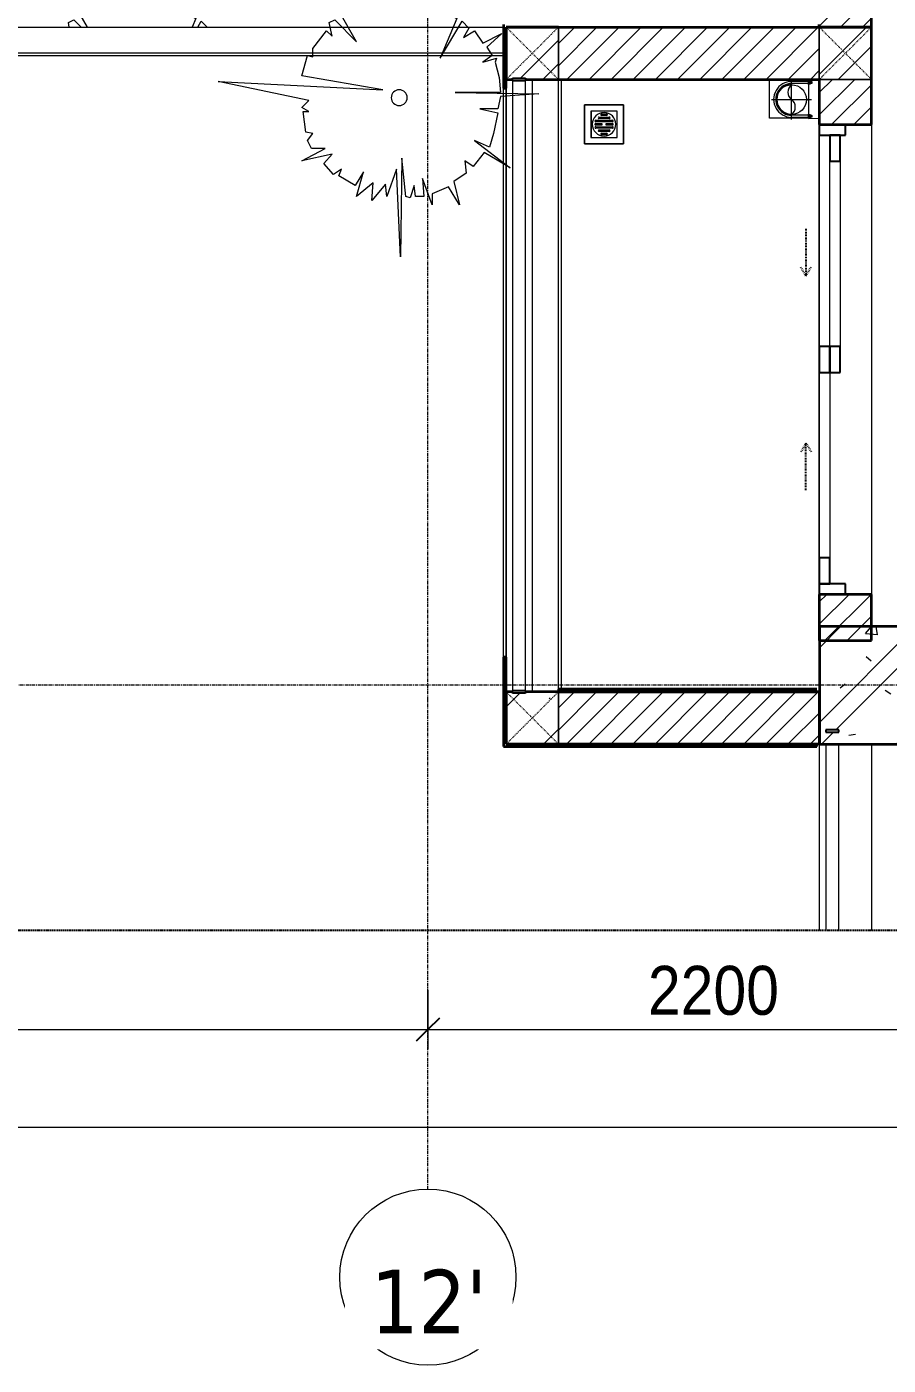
# Model space of a CAD drawing. Header units: millimetres. Extents: x 94264 to 187823, y -5375 to 75426.
# Drawn here: x 133237 to 136538, y 59132 to 64260 of the extents above; entities that cross this region are included whole.
import ezdxf

# ---------------------------------------------------------------- set-up
doc = ezdxf.new("R2010")
doc.units = ezdxf.units.MM
for name, pattern in [('Dash', [6, 3, -3]), ('Dash - Tight', [4.5, 3, -1.5]), ('Grid Line', [22.225, 12.7, -3.175, 3.175, -3.175]), ('Hidden', [7.14375, 4.7625, -2.38125]), ('IMPORT-CENTER _3_', [10.16, 6.35, -1.27, 1.27, -1.27])]:
    doc.linetypes.add(name, pattern=pattern)
for name, color, linetype, lineweight in [('0-2', 10, 'Continuous', 5), ('A-ANNO-DIMS', 211, 'Continuous', 9), ('A-ANNO-DIMS-75', 211, 'Continuous', 9), ('A-DETL-GENF-2', 92, 'Dash - Tight', 18), ('A-DETL-GENF-3', 92, 'Hidden', 25), ('A-DOOR', 31, 'Continuous', 18), ('A-DOOR-3', 31, 'Continuous', 25), ('A-DOOR-FRAM', 31, 'Continuous', 25), ('A-DOOR-HDLN', 31, 'Dash', 25), ('A-FLOR-3', 10, 'Continuous', 18), ('A-FLOR-HRAL', 11, 'Continuous', 18), ('A-FLOR-HRAL-1', 10, 'Continuous', 18), ('A-FLOR-HRAL-2', 90, 'Continuous', 25), ('A-FLOR-HRAL-3', 11, 'Continuous', 25), ('A-WALL', 113, 'Continuous', 18), ('A-WALL-1', 113, 'Continuous', 35), ('A-WALL-3', 10, 'Continuous', 18), ('A-WALL-PATT-1', 111, 'Continuous', 18), ('A-WALL-PATT-3', 10, 'Continuous', 18), ('G-IMPT', 8, 'Continuous', 18), ('G-IMPT-3', 8, 'IMPORT-CENTER _3_', 18), ('I-WALL-1', 250, 'Continuous', 35), ('I-WALL-2', 10, 'Continuous', 18), ('L-PLNT-1', 253, 'Continuous', 18), ('M-EQPM', 50, 'Continuous', 18), ('M-EQPM-1', 10, 'Continuous', 18), ('S-COLS', 52, 'Continuous', 18), ('S-COLS-1', 9, 'Continuous', 18), ('S-COLS-2', 250, 'Continuous', 35), ('S-COLS-4', 52, 'Dash', 18), ('S-COLS-5', 52, 'Continuous', 35), ('S-COLS-HDLN', 52, 'Dash', 18), ('S-GRID-1', 1, 'Grid Line', 9), ('S-GRID-IDEN', 1, 'Continuous', 9)]:
    doc.layers.add(name, color=color, linetype=linetype, lineweight=lineweight)
doc.styles.add('Tahoma_B', font='tahomabd.ttf', dxfattribs={"height": 243.75})
doc.styles.add('UTM Avo', font='', dxfattribs={"width": 0.9, "height": 187.5})
doc.styles.get('UTM Avo').set_extended_font_data('UTM Avo')
doc.dimstyles.new('1_Dim_chi_tiet_2_5', dxfattribs={"dimscale": 304.8, "dimtxt": 187.368928, "dimasz": 0.295276, "dimexe": 0.246063, "dimexo": 0.0625, "dimgap": 0.024606, "dimtad": 1, "dimdec": 0, "dimrnd": 5, "dimzin": 0, "dimdsep": 46, "dimtxsty": 'UTM Avo', "dimblk1": 'OBLIQUE', "dimblk2": 'OBLIQUE', "dimsah": 1, "dimcen": 0.09, "dimdle": 0.246063, "dimazin": 0, "dimtfac": 1, "dimtdec": 4, "dimtix": 1, "dimtmove": 0, "dimatfit": 3, "dimfxl": 0.492126, "dimfxlon": 1, "dimtvp": 1, "dimtolj": 1, "dimtzin": 0, "dimarcsym": 2})
pattern_1 = [(45, (28821.75, 0), (-42.426407, 42.426407), [])]
pattern_2 = [(50, (28821.75, 0), (546.5526, -47.8174), [57.15, -628.65]), (355, (28821.75, 0), (-105.7283, 573.17), [45.72, -502.92]), (100.451, (28867.3, -4), (440.8275, 525.35), [48.57, -534.27]), (46.184, (28821.75, 152.4), (813.2367, -126.1284), [85.725, -942.975]), (96.636, (28889.5, 141.9), (712.2074, 742.2826), [72.855, -801.405]), (351.184, (28821.75, 152.4), (712.215, 742.276), [68.58, -754.38]), (21, (28897.95, 114.3), (454.8433, -306.796), [57.15, -628.65]), (326, (28897.95, 114.3), (185.4063, 552.5638), [45.72, -502.92]), (71.451, (28935.85, 88.73), (640.2512, 245.764), [48.57, -534.27]), (37.5, (28821.75, 0), (9.26637, 253.66504), [5.029, -491.795, 5.029, -505.511, -504.825]), (37.5, (28821.75, 0), (9.26637, 253.66504), [-1007.364, 5.029, -499.796]), (7.5, (28821.75, 0), (200.45944, 300.5414), [5.029, -286.055, 5.029, -480.365, -192.405]), (7.5, (28821.75, 0), (200.45944, 300.5414), [-776.478, 5.029, -187.376]), (327.5, (28651.82, 0), (406.77284, -17.18643), [5.029, -185.471, 5.029, -589.331, -788.67]), (327.5, (28651.82, 0), (406.77284, -17.18643), [-784.86, 5.029, -783.641]), (317.5, (28575.62, 0), (444.3881, 76.2803), [5.029, -242.621, 5.029, -389.687, -560.07]), (317.5, (28575.62, 0), (444.3881, 76.2803), [-642.366, 5.029, -555.041]), (45, (28821.75, 0), (-188.5854, 188.5854), []), (45, (28821.75, 285.75), (-188.5854, 188.5854), [])]

# ---------------------------------------------------------------- blocks, each defined once
blk = doc.blocks.new('NCV_TKTC_KET CAU_rvt-2-TKCS_RAMP DỐC 2 - MẶT BẰNG TẦNG 1')
at = {"layer": 'S-COLS-1'}
h = blk.add_hatch(dxfattribs=at)
h.set_pattern_fill('FP_5', color=256, style=0, pattern_type=2)
h.set_pattern_definition([(45, (0, 0), (-188.5854, 188.5854), []), (45, (0, 285.75), (-188.5854, 188.5854), [])])
h.paths.add_polyline_path([(108302.6, 61511.9), (108302.6, 61961.9), (107452.6, 61961.9), (107452.6, 61511.9), (108025.3, 61511.9)])
h.paths.add_polyline_path([(107477.5, 61556.9), (107477.5, 61566.9), (107527.5, 61566.9), (107527.5, 61556.9)])
h = blk.add_hatch(dxfattribs=at)
h.set_pattern_fill('FP_6', color=256, style=0, pattern_type=2)
h.set_pattern_definition([(50, (0, 0), (546.5526, -47.8174), [57.15, -628.65]), (355, (0, 0), (-105.7283, 573.17), [45.72, -502.92]), (100.451, (45.55, -4), (440.8275, 525.35), [48.57, -534.27]), (46.184, (0, 152.4), (813.2367, -126.1284), [85.725, -942.975]), (96.636, (67.8, 141.9), (712.2074, 742.2826), [72.855, -801.405]), (351.184, (0, 152.4), (712.215, 742.276), [68.58, -754.38]), (21, (76.2, 114.3), (454.8433, -306.796), [57.15, -628.65]), (326, (76.2, 114.3), (185.4063, 552.5638), [45.72, -502.92]), (71.451, (114.1, 88.73), (640.2512, 245.764), [48.57, -534.27]), (37.5, (0, 0), (9.26637, 253.66504), [25.146, -471.678, 25.146, -485.394, -504.825]), (37.5, (0, 0), (9.26637, 253.66504), [-1007.364, 25.146, -479.679]), (7.5, (0, 0), (200.45944, 300.5414), [25.146, -265.938, 25.146, -460.248, -192.405]), (7.5, (0, 0), (200.45944, 300.5414), [-776.478, 25.146, -167.259]), (327.5, (-169.93, 0), (406.77284, -17.18643), [25.146, -165.354, 25.146, -569.214, -788.67]), (327.5, (-169.93, 0), (406.77284, -17.18643), [-784.86, 25.146, -763.524]), (317.5, (-246.13, 0), (444.3881, 76.2803), [25.146, -222.504, 25.146, -369.57, -560.07]), (317.5, (-246.13, 0), (444.3881, 76.2803), [-642.366, 25.146, -534.924])])
h.paths.add_polyline_path([(108302.6, 61511.9), (108302.6, 61961.9), (107452.6, 61961.9), (107452.6, 61511.9), (108025.3, 61511.9)])
h.paths.add_polyline_path([(107477.5, 61556.9), (107477.5, 61566.9), (107527.5, 61566.9), (107527.5, 61556.9)])
at = {"layer": 'A-FLOR-3'}
for p, q in [((106252.6, 64058.6), (106252.6, 61711.9)), ((107452.5, 64058.6), (107452.5, 61711.9))]:
    blk.add_line(p, q, dxfattribs=at)
at = {"layer": 'S-COLS-2'}
for p, q in [((108302.6, 61961.9), (107452.6, 61961.9)), ((107452.6, 61961.9), (107452.6, 61511.9)), ((107452.6, 61511.9), (108302.6, 61511.9))]:
    blk.add_line(p, q, dxfattribs=at)
blk = doc.blocks.new('Railing - 50 x 10mm-457210-TKCS_RAMP DỐC 2 - MẶT BẰNG TẦNG 1')
at = {"layer": 'A-FLOR-HRAL-2'}
for p, q in [((25, 5), (-25, 5)), ((-25, 5), (-25, -5)), ((25, -5), (25, 5)), ((-25, -5), (25, -5))]:
    blk.add_line(p, q, dxfattribs=at)
blk = doc.blocks.new('Railing - Railing-641362-TKCS_RAMP DỐC 2 - MẶT BẰNG TẦNG 1')
at = {"layer": 'A-FLOR-HRAL-1'}
for p, q in [((84569, 52251.2), (84569, 51536.2)), ((84619, 51536.2), (84619, 52251.2))]:
    blk.add_line(p, q, dxfattribs=at)
blk.add_blockref('Railing - 50 x 10mm-457210-TKCS_RAMP DỐC 2 - MẶT BẰNG TẦNG 1', (84594, 52301.2))
blk = doc.blocks.new('THU NUOC - THU NUOC-455054-TKCS_RAMP DỐC 2 - MẶT BẰNG TẦNG 1')
at = {"layer": 'M-EQPM-1'}
for p, q in [((-66.3, -70.6), (-66.3, 79.4)), ((-66.3, 79.4), (83.7, 79.4)), ((58.7, 54.4), (-41.3, 54.4)), ((-41.3, 54.4), (-41.3, -45.6)), ((58.7, -45.6), (58.7, 54.4)), ((83.7, 79.4), (83.7, -70.6)), ((-23.3, 19.6), (40.9, 19.6)), ((40.9, 13.6), (-23.3, 13.6)), ((-23.3, 7.2), (0.7, 7.2)), ((0.7, 1.2), (-23.3, 1.2)), ((-11, 32.1), (28.5, 32.1)), ((28.5, 26.1), (-11, 26.1)), ((-1.1, 44.5), (18.5, 44.5)), ((18.5, 38.5), (-1.1, 38.5)), ((0.7, 7.2), (0.7, 1.2)), ((16.7, 1.2), (16.7, 7.2)), ((16.7, 7.2), (40.9, 7.2)), ((40.9, 1.2), (16.7, 1.2)), ((-41.3, -45.6), (58.7, -45.6)), ((-23.3, -4.8), (40.9, -4.8)), ((40.9, -10.8), (-23.3, -10.8)), ((-11, -17.3), (28.5, -17.3)), ((28.5, -23.3), (-11, -23.3)), ((-1.1, -29.6), (18.5, -29.6)), ((18.5, -35.6), (-1.1, -35.6)), ((83.7, -70.6), (-66.3, -70.6))]:
    blk.add_line(p, q, dxfattribs=at)
for centre, radius, start, end in [((8.7, 4.4), 45, 0, 180), ((8.7, 4.4), 45, 360, 180), ((8.7, 4.4), 45, 180, 0), ((8.7, 4.4), 45, 180, 360), ((-23.3, 16.6), 3, 90, 270), ((-23.3, 4.2), 3, 90, 270), ((-11, 29.1), 3, 90, 270), ((-1.1, 41.5), 3, 90, 270), ((18.5, 41.5), 3, 270, 90), ((28.5, 29.1), 3, 270, 90), ((40.9, 16.6), 3, 270, 90), ((40.9, 4.2), 3, 270, 90), ((-23.3, -7.8), 3, 90, 270), ((-11, -20.3), 3, 90, 270), ((-1.1, -32.6), 3, 90, 270), ((18.5, -32.6), 3, 270, 90), ((28.5, -20.3), 3, 270, 90), ((40.9, -7.8), 3, 270, 90)]:
    blk.add_arc(centre, radius, start, end, dxfattribs=at)
blk = doc.blocks.new('NCV_TKTC_TANG 1_rvt-2-TKCS_RAMP DỐC 2 - MẶT BẰNG TẦNG 1')
at = {"layer": 'A-WALL-PATT-3'}
h = blk.add_hatch(dxfattribs=at)
h.set_pattern_fill('FP_7', color=256, style=0, pattern_type=2)
h.set_pattern_definition([(45, (0, 0), (-39.774756, 39.774756), [])])
h.paths.add_polyline_path([(107442.6, 61711.9), (107442.6, 61721.9), (106452.6, 61721.9), (106452.6, 61711.9), (106732.1, 61711.9)])
at = {"layer": 'A-FLOR-3'}
for p, q in [((107652.6, 64258.6), (107652.6, 64058.6)), ((107652.6, 63885.3), (107652.6, 62085.3))]:
    blk.add_line(p, q, dxfattribs=at)
at = {"layer": 'A-WALL-3'}
for p, q in [((107452.6, 60796.9), (107452.6, 61511.9)), ((107652.6, 61511.9), (107652.6, 60796.9))]:
    blk.add_line(p, q, dxfattribs=at)
at = {"layer": 'I-WALL-1'}
for p, q in [((107442.6, 61721.9), (106452.6, 61721.9)), ((106452.6, 61721.9), (106452.6, 61711.9)), ((106452.6, 61711.9), (107442.6, 61711.9))]:
    blk.add_line(p, q, dxfattribs=at)
at = {"layer": 'I-WALL-2'}
for p, q in [((106452.6, 61721.9), (106452.6, 64058.6)), ((106462.6, 64058.6), (106462.6, 61721.9))]:
    blk.add_line(p, q, dxfattribs=at)
at = {"layer": 'A-FLOR-HRAL-1'}
blk.add_blockref('Railing - Railing-641362-TKCS_RAMP DỐC 2 - MẶT BẰNG TẦNG 1', (22908.5, 9260.7), dxfattribs=at)
at = {"layer": 'M-EQPM-1'}
blk.add_blockref('THU NUOC - THU NUOC-455054-TKCS_RAMP DỐC 2 - MẶT BẰNG TẦNG 1', (106618.8, 63882.2), dxfattribs=at)
blk = doc.blocks.new('DEG_02-DEG_03 - DEG_02B-1800x2400mm-CỬA ĐI 02 CÁNH TRƯỢT-2213204-TKCS_RAMP DỐC 2 - MẶT BẰNG TẦNG 1')
at = {"layer": 'A-DOOR'}
for p, q in [((-760, 100), (-50, 100)), ((-50, 60), (-760, 60)), ((50, 60), (760, 60)), ((760, 20), (50, 20))]:
    blk.add_line(p, q, dxfattribs=at)
at = {"layer": 'A-DOOR-3'}
for p, q in [((-760, 100), (-860, 100)), ((-860, 100), (-860, 60)), ((-860, 60), (-760, 60)), ((-760, 60), (-760, 100)), ((50, 100), (-50, 100)), ((-50, 100), (-50, 60)), ((50, 60), (-50, 60)), ((-50, 60), (-50, 20)), ((-50, 60), (50, 60)), ((50, 60), (50, 100)), ((50, 20), (50, 60)), ((860, 60), (760, 60)), ((760, 60), (760, 20)), ((860, 20), (860, 60)), ((-50, 20), (50, 20)), ((760, 20), (860, 20))]:
    blk.add_line(p, q, dxfattribs=at)
at = {"layer": 'A-DOOR-FRAM'}
for p, q in [((-860, 100), (-900, 100)), ((-900, 100), (-900, 0)), ((-860, 0), (-860, 100)), ((900, 100), (860, 100)), ((860, 100), (860, 0)), ((900, 0), (900, 100)), ((-900, 0), (-860, 0)), ((860, 0), (900, 0))]:
    blk.add_line(p, q, dxfattribs=at)
at = {"layer": 'A-DOOR-HDLN'}
for p, q in [((-320.4, 151.1), (-355, 171.1)), ((320.4, 151.1), (355, 171.1)), ((-500.4, 151.1), (-320.4, 151.1)), ((-320.4, 151.1), (-355, 131.1)), ((320.4, 151.1), (355, 131.1)), ((500.4, 151.1), (320.4, 151.1))]:
    blk.add_line(p, q, dxfattribs=at)
blk = doc.blocks.new('Railing - 50 x 10mm-1251311-TKCS_RAMP DỐC 2 - MẶT BẰNG TẦNG 1')
at = {"layer": 'A-FLOR-HRAL-3'}
for p, q in [((25, 5), (-25, 5)), ((-25, 5), (-25, -5)), ((25, -5), (25, 5)), ((-25, -5), (25, -5))]:
    blk.add_line(p, q, dxfattribs=at)
blk = doc.blocks.new('Railing - Railing-1600062-TKCS_RAMP DỐC 2 - MẶT BẰNG TẦNG 1')
at = {"layer": 'A-FLOR-HRAL'}
for p, q in [((106276.6, 64053.6), (106276.6, 61716.9)), ((106326.6, 61716.9), (106326.6, 64053.6))]:
    blk.add_line(p, q, dxfattribs=at)
at = {"extrusion": (0, 0, -1), "zscale": -1}
for p in [(-106301.6, 64058.6), (-106301.6, 61711.9)]:
    blk.add_blockref('Railing - 50 x 10mm-1251311-TKCS_RAMP DỐC 2 - MẶT BẰNG TẦNG 1', p, dxfattribs=at)
blk = doc.blocks.new('TKTC_XREF_251221_MB TANG 1 - TKTC_XREF_260130_MB TANG 1_dwg_THU NUOC - THU NUOC-444531-TKCS_MB TẦNG 1-4202120-TKCS_RAMP DỐC 2 - MẶT BẰNG TẦNG 1')
at = {"layer": 'M-EQPM'}
for p, q in [((-23.3, 10.8), (40.9, 10.8)), ((40.9, 4.8), (-23.3, 4.8)), ((-11, 23.3), (28.5, 23.3)), ((28.5, 17.3), (-11, 17.3)), ((-1.1, 35.6), (18.5, 35.6)), ((18.5, 29.6), (-1.1, 29.6)), ((-23.3, -13.6), (40.9, -13.6)), ((40.9, -19.6), (-23.3, -19.6)), ((-11, -26.1), (28.5, -26.1)), ((28.5, -32.1), (-11, -32.1)), ((-1.1, -38.5), (18.5, -38.5)), ((18.5, -44.5), (-1.1, -44.5))]:
    blk.add_line(p, q, dxfattribs=at)
at = {"layer": 'M-EQPM', "flags": 128}
for points in [[(83.7, -79.4), (83.7, 70.6), (-66.3, 70.6), (-66.3, -79.4)], [(58.7, -54.4), (58.7, 45.6), (-41.3, 45.6), (-41.3, -54.4)]]:
    blk.add_lwpolyline(points, close=True, dxfattribs=at)
for points in [[(-23.3, -1.2), (0.7, -1.2), (0.7, -7.2), (-23.3, -7.2)], [(40.9, -7.2), (16.7, -7.2), (16.7, -1.2), (40.9, -1.2)]]:
    blk.add_lwpolyline(points, dxfattribs=at)
at = {"layer": 'M-EQPM'}
for centre, radius, start, end in [((8.7, -4.4), 45, 360, 180), ((8.7, -4.4), 45, 360, 180), ((-23.3, 7.8), 3, 90, 270), ((-11, 20.3), 3, 90, 270), ((-1.1, 32.6), 3, 90, 270), ((18.5, 32.6), 3, 270, 90), ((28.5, 20.3), 3, 270, 90), ((40.9, 7.8), 3, 270, 90), ((8.7, -4.4), 45, 180, 360), ((8.7, -4.4), 45, 180, 360), ((-23.3, -4.2), 3, 90, 270), ((-23.3, -16.6), 3, 90, 270), ((-11, -29.1), 3, 90, 270), ((-1.1, -41.5), 3, 90, 270), ((18.5, -41.5), 3, 270, 90), ((28.5, -29.1), 3, 270, 90), ((40.9, -4.2), 3, 270, 90), ((40.9, -16.6), 3, 270, 90)]:
    blk.add_arc(centre, radius, start, end, dxfattribs=at)
blk = doc.blocks.new('TKTC_XREF_251221_MB TANG 1 - TKTC_XREF_260130_MB TANG 1_dwg_CUM U_DN100-4202112-TKCS_RAMP DỐC 2 - MẶT BẰNG TẦNG 1')
at = {"layer": 'G-IMPT'}
blk.add_hatch(color=256, dxfattribs=at).paths.add_polyline_path([(0, 61), (0, 57), (14.8, 55.1), (28.5, 49.4), (40.3, 40.3), (49.4, 28.5), (55.1, 14.8), (57, 0), (55.1, -14.8), (49.4, -28.5), (40.3, -40.3), (28.5, -49.4), (14.8, -55.1), (0, -57), (0, -61), (15.8, -58.9), (30.5, -52.8), (43.1, -43.1), (52.8, -30.5), (58.9, -15.8), (61, 0), (58.9, 15.8), (52.8, 30.5), (43.1, 43.1), (30.5, 52.8), (15.8, 58.9)])
for p, q in [((-79.1, 66.6), (-79.1, 63.4)), ((-76.6, 66.6), (-76.6, 63.4)), ((-74.6, 66.6), (-74.6, 63.4)), ((-72.7, 69.3), (-72.7, 60.7)), ((-66.9, 67.9), (-71.7, 67.9)), ((-66.9, 62.1), (-71.7, 62.1)), ((-65, 69), (0, 69)), ((-79.1, -63.4), (-79.1, -66.6)), ((-76.6, -63.4), (-76.6, -66.6)), ((-74.6, -63.4), (-74.6, -66.6)), ((-72.7, -60.7), (-72.7, -69.3)), ((-66.9, -62.1), (-71.7, -62.1)), ((-66.9, -67.9), (-71.7, -67.9)), ((-65, -69), (0, -69))]:
    blk.add_line(p, q, dxfattribs=at)
at = {"layer": 'G-IMPT', "flags": 128}
for points in [[(-72.7, 67.6), (-78.1, 67.6), (-78.1, 62.4), (-72.7, 62.4)], [(-71.7, 59.2), (-66.9, 59.2), (-66.9, 70.8), (-71.7, 70.8)], [(-66.9, 70.8), (-66.9, 72.7), (-65, 72.7), (-65, 57.3), (-66.9, 57.3), (-66.9, 59.2)], [(-65, 61), (0, 61), (0, 57)], [(-72.7, -62.4), (-78.1, -62.4), (-78.1, -67.6), (-72.7, -67.6)], [(-71.7, -70.8), (-66.9, -70.8), (-66.9, -59.2), (-71.7, -59.2)], [(-66.9, -59.2), (-66.9, -57.3), (-65, -57.3), (-65, -72.7), (-66.9, -72.7), (-66.9, -70.8)], [(-65, -61), (0, -61), (0, -57)]]:
    blk.add_lwpolyline(points, dxfattribs=at)
at = {"layer": 'G-IMPT'}
for centre, radius, start, end in [((-78.1, 66.6), 0.96, 90, 180), ((-78.1, 63.4), 0.96, 180, 270), ((-71.1, 69.3), 1.56, 112.6199, 247.3801), ((-67.9, 65), 4.8, 143.1301, 216.8699), ((-71.1, 60.7), 1.56, 112.6199, 247.3801), ((0, 0), 69, 270, 90), ((0, 0), 61, 270, 90), ((0, 0), 57, 270, 90), ((-78.1, -63.4), 0.96, 90, 180), ((-78.1, -66.6), 0.96, 180, 270), ((-71.1, -60.7), 1.56, 112.6199, 247.3801), ((-67.9, -65), 4.8, 143.1301, 216.8699), ((-71.1, -69.3), 1.56, 112.6199, 247.3801)]:
    blk.add_arc(centre, radius, start, end, dxfattribs=at)
blk = doc.blocks.new('TKTC_XREF_251221_MB TANG 1 - TKTC_XREF_260130_MB TANG 1_dwg_$cc-4202125-TKCS_RAMP DỐC 2 - MẶT BẰNG TẦNG 1')
at = {"layer": 'G-IMPT'}
blk.add_circle((0, 0), 0.5, dxfattribs=at)
for centre, radius, start, end in [((0, 0), 0.5, 90, 270), ((0.188, 0.25), 0.313, 126.8699, 233.1301), ((-0.188, -0.25), 0.313, 306.8699, 53.1301)]:
    blk.add_arc(centre, radius, start, end, dxfattribs=at)
at = {"layer": 'G-IMPT-3'}
for p, q in [((0, -0.673), (0, 0.673)), ((-0.673, 0), (0.673, 0))]:
    blk.add_line(p, q, dxfattribs=at)
blk = doc.blocks.new('TKTC_XREF_251221_MB TANG 1 - TKTC_XREF_260130_MB TANG 1_dwg-4202109-TKCS_RAMP DỐC 2 - MẶT BẰNG TẦNG 1')
at = {"layer": 'G-IMPT'}
blk.add_line((-95740.4, -337288.1), (-95740.4, -337437), dxfattribs=at)
at = {"layer": 'G-IMPT', "flags": 128}
for points in [[(-95740.4, -337437), (-95890.1, -337437), (-95890.1, -337288.1)], [(-95740.3, -337288.1), (-95740.3, -337437.3), (-95699.1, -337437)]]:
    blk.add_lwpolyline(points, dxfattribs=at)
for name, p, xscale, yscale, zscale, rotation in [('TKTC_XREF_251221_MB TANG 1 - TKTC_XREF_260130_MB TANG 1_dwg_$cc-4202125-TKCS_RAMP DỐC 2 - MẶT BẰNG TẦNG 1', (-95805.3, -337365.5), 113.7150000000073, 113.7150000000073, 113.7150000000073, 359.9990086636432), ('TKTC_XREF_251221_MB TANG 1 - TKTC_XREF_260130_MB TANG 1_dwg_CUM U_DN100-4202112-TKCS_RAMP DỐC 2 - MẶT BẰNG TẦNG 1', (-95805.3, -337364.6), 0.9975000000000008, 0.9975000000000008, 0.9975000000000008, 180.000991338195)]:
    blk.add_blockref(name, p, dxfattribs=dict(xscale=xscale, yscale=yscale, zscale=zscale, rotation=rotation))
blk.add_blockref('TKTC_XREF_251221_MB TANG 1 - TKTC_XREF_260130_MB TANG 1_dwg_THU NUOC - THU NUOC-444531-TKCS_MB TẦNG 1-4202120-TKCS_RAMP DỐC 2 - MẶT BẰNG TẦNG 1', (-96532.9, -337455.6))
blk = doc.blocks.new('TKTC_XREF_251221_MB TANG 1 - TKTC_XREF_251221_MB TANG 1-2038492-TKCS_RAMP DỐC 2 - MẶT BẰNG TẦNG 1')
blk.add_blockref('TKTC_XREF_251221_MB TANG 1 - TKTC_XREF_260130_MB TANG 1_dwg-4202109-TKCS_RAMP DỐC 2 - MẶT BẰNG TẦNG 1', (169499.1, 384109.7))
blk = doc.blocks.new('CAY MAI VAN PHUC - CAY DUC SOC_dwg-V47-TKCS_RAMP DỐC 2 - MẶT BẰNG TẦNG 1')
at = {"layer": 'G-IMPT', "flags": 128}
for points in [[(-247, -342), (-366.2, -550.4), (-259.8, -417.5), (-213.3, -444.1), (-166.7, -417.5), (-166.7, -457.4), (-100.2, -470.7), (-19.9, -481.4), (-0.5, -390.9), (-0.5, -590.3), (26.2, -484), (86, -477.3), (86, -444.1), (112.6, -464), (212.4, -444.1), (192.4, -404.2), (225.7, -417.5), (278.9, -384.3), (261.4, -342)], [(-335.2, -342), (-339.6, -364.4), (-313, -377.6), (-277.4, -342)], [(288.3, -342), (305.5, -371), (334.5, -342)]]:
    blk.add_lwpolyline(points, dxfattribs=at)
blk = doc.blocks.new('CAY MAI VAN PHUC - CAY BONG TRANG-V48-TKCS_RAMP DỐC 2 - MẶT BẰNG TẦNG 1')
at = {"extrusion": (0, 0, -1), "xscale": 0.7894736842105263, "yscale": 0.7894736842105263, "zscale": -0.7894736842105263, "rotation": 180}
blk.add_blockref('CAY MAI VAN PHUC - CAY DUC SOC_dwg-V47-TKCS_RAMP DỐC 2 - MẶT BẰNG TẦNG 1', (0, 0), dxfattribs=at)
blk = doc.blocks.new('CAY MAI VAN PHUC - CAY DUC SOC_dwg-V43-TKCS_RAMP DỐC 2 - MẶT BẰNG TẦNG 1')
at = {"layer": 'G-IMPT', "flags": 128}
blk.add_lwpolyline([(32.8, 479.5), (12.9, 293.4), (6.2, 771.8), (-13.8, 346.6), (-60.3, 479.5), (-67, 419.7), (-133.5, 499.4), (-126.8, 413), (-206.6, 479.5), (-173.4, 359.9), (-213.3, 426.3), (-293.1, 379.8), (-279.8, 346.6), (-319.7, 373.2), (-366.2, 320), (-326.3, 273.5), (-472.6, 306.7), (-359.6, 246.9), (-426.1, 246.9), (-446, 207.1), (-419.4, 173.8), (-452.7, 167.2), (-466, 67.5), (-439.4, 67.5), (-472.6, 47.6), (-439.4, 14.4), (-878.3, -78.6), (-80.3, -38.8), (-472.6, -105.2), (-446, -204.9), (-419.4, -198.2), (-419.4, -238.1), (-352.9, -324.5), (-326.3, -297.9), (-339.6, -364.4), (-313, -377.6), (-206.6, -271.3), (-366.2, -550.4), (-259.8, -417.5), (-213.3, -444.1), (-166.7, -417.5), (-166.7, -457.4), (-100.2, -470.7), (-19.9, -481.4), (-0.5, -390.9), (-0.5, -590.3), (26.2, -484), (86, -477.3), (86, -444.1), (112.6, -464), (212.4, -444.1), (192.4, -404.2), (225.7, -417.5), (278.9, -384.3), (199.1, -191.6), (305.5, -371), (338.7, -337.8), (312.1, -291.3), (365.3, -324.5), (405.2, -264.7), (498.3, -311.2), (425.2, -244.8), (451.8, -204.9), (405.2, -171.7), (471.7, -191.6), (465.1, -171.7), (485, -98.6), (491.7, -25.5), (272.2, -25.5), (677.9, -18.8), (491.7, -5.6), (478.4, 54.2), (391.9, 54.2), (478.4, 74.2), (458.4, 173.8), (438.5, 240.3), (365.3, 207.1), (538.2, 340), (411.9, 266.9), (358.7, 333.3), (318.8, 306.7), (325.4, 366.5), (265.6, 406.4), (292.2, 519.4), (239, 433), (159.2, 466.2), (159.2, 519.4), (112.6, 393.1), (119.3, 479.5), (79.4, 479.5), (72.7, 426.3), (52.8, 486.1)], close=True, dxfattribs=at)
at = {"layer": 'G-IMPT'}
blk.add_circle((0, 0), 38.6, dxfattribs=at)
blk = doc.blocks.new('CAY MAI VAN PHUC - CAY BONG TRANG-V46-TKCS_RAMP DỐC 2 - MẶT BẰNG TẦNG 1')
at = {"extrusion": (0, 0, -1), "xscale": 0.7894736842105263, "yscale": 0.7894736842105263, "zscale": -0.7894736842105263, "rotation": 180}
blk.add_blockref('CAY MAI VAN PHUC - CAY DUC SOC_dwg-V43-TKCS_RAMP DỐC 2 - MẶT BẰNG TẦNG 1', (0, 0), dxfattribs=at)
blk = doc.blocks.new('G1_SOF - BO TRU - 200x200-3051103-TKCS_RAMP DỐC 2 - MẶT BẰNG TẦNG 1')
at = {"layer": 'S-COLS-HDLN'}
for p, q in [((-100, -100), (100, 100)), ((100, -100), (-100, 100))]:
    blk.add_line(p, q, dxfattribs=at)
blk = doc.blocks.new('BORDER VIEW - BORDER VIEW-2145816-TKCS_RAMP DỐC 2 - MẶT BẰNG TẦNG 1')
at = {"layer": 'A-DETL-GENF-3'}
blk.add_line((20414.4, 0), (150, 0), dxfattribs=at)
blk = doc.blocks.new('Grid - M_Grid Head - Circle-353313-TKCS_RAMP DỐC 2 - MẶT BẰNG TẦNG 1')
at = {"layer": 'S-GRID-IDEN'}
blk.add_circle((0, 0), 4.5, dxfattribs=at)
blk = doc.blocks.new('DIMBLOCK17-TKCS_RAMP DỐC 2 - MẶT BẰNG TẦNG 1')
at = {"layer": 'A-ANNO-DIMS-75'}
for p, q in [((128774.3, 60568.4), (128774.3, 60343.4)), ((128774.3, 60418.4), (128774.3, 60568.4)), ((134774.3, 60568.4), (134774.3, 60343.4)), ((134774.3, 60418.4), (134774.3, 60568.4)), ((128774.3, 60418.4), (134774.3, 60418.4))]:
    blk.add_line(p, q, dxfattribs=at)
at = {"layer": 'A-ANNO-DIMS-75', "lineweight": 25}
for p, q in [((128774.3, 60418.4), (128729.3, 60373.4)), ((128774.3, 60418.4), (128819.3, 60463.4)), ((134774.3, 60418.4), (134729.3, 60373.4)), ((134774.3, 60418.4), (134819.3, 60463.4))]:
    blk.add_line(p, q, dxfattribs=at)
at = {"layer": 'A-ANNO-DIMS-75', "color": 0, "insert": (131517.5, 60662), "char_height": 187.5, "width": 616.236, "attachment_point": 1, "line_spacing_factor": 1.110334, "style": 'UTM Avo'}
blk.add_mtext('6000', dxfattribs=at)
blk = doc.blocks.new('_Oblique')
at = {"color": 0, "linetype": 'ByBlock', "lineweight": -2}
blk.add_line((-0.5, -0.5), (0.5, 0.5), dxfattribs=at)
blk = doc.blocks.new('DIMBLOCK18-TKCS_RAMP DỐC 2 - MẶT BẰNG TẦNG 1')
at = {"layer": 'A-ANNO-DIMS-75'}
for p, q in [((134774.3, 60568.4), (134774.3, 60343.4)), ((134774.3, 60418.4), (134774.3, 60568.4)), ((136974.3, 60568.4), (136974.3, 60343.4)), ((136974.3, 60418.4), (136974.3, 60568.4)), ((134774.3, 60418.4), (136974.3, 60418.4))]:
    blk.add_line(p, q, dxfattribs=at)
at = {"layer": 'A-ANNO-DIMS-75', "lineweight": 25}
for p, q in [((134774.3, 60418.4), (134729.3, 60373.4)), ((134774.3, 60418.4), (134819.3, 60463.4)), ((136974.3, 60418.4), (136929.3, 60373.4)), ((136974.3, 60418.4), (137019.3, 60463.4))]:
    blk.add_line(p, q, dxfattribs=at)
at = {"layer": 'A-ANNO-DIMS-75', "color": 0, "insert": (135617.5, 60662), "char_height": 187.5, "width": 616.236, "attachment_point": 1, "line_spacing_factor": 1.110334, "style": 'UTM Avo'}
blk.add_mtext('2200', dxfattribs=at)
blk = doc.blocks.new('DIMBLOCK22-TKCS_RAMP DỐC 2 - MẶT BẰNG TẦNG 1')
at = {"layer": 'A-ANNO-DIMS-75'}
for p, q in [((128774.3, 60193.4), (128774.3, 59968.4)), ((128774.3, 60043.4), (128774.3, 60193.4)), ((145274.3, 60193.4), (145274.3, 59968.4)), ((145274.3, 60043.4), (145274.3, 60193.4)), ((128699.3, 60043.4), (145349.3, 60043.4))]:
    blk.add_line(p, q, dxfattribs=at)
at = {"layer": 'A-ANNO-DIMS-75', "lineweight": 25}
for p, q in [((128774.3, 60043.4), (128819.3, 60088.4)), ((145274.3, 60043.4), (145319.3, 60088.4)), ((128774.3, 60043.4), (128729.3, 59998.4)), ((145274.3, 60043.4), (145229.3, 59998.4))]:
    blk.add_line(p, q, dxfattribs=at)
at = {"layer": 'A-ANNO-DIMS-75', "color": 0, "insert": (136703.4, 60287), "char_height": 187.5, "width": 770.294, "attachment_point": 1, "line_spacing_factor": 1.110334, "style": 'UTM Avo'}
blk.add_mtext('16500', dxfattribs=at)

msp = doc.modelspace()

# ---------------------------------------------------------------- hatches: boundary and pattern name
at = {"layer": 'A-WALL-PATT-1'}
h = msp.add_hatch(dxfattribs=at)
h.set_pattern_fill('FP_1', color=256, style=0, pattern_type=2)
h.set_pattern_definition(pattern_1)
h.paths.add_polyline_path([(136274.3, 64258.6), (136474.3, 64258.6), (136474.3, 66035.3), (136274.3, 66035.3), (136274.3, 64268.6)])
h.paths.add_polyline_path([(136474.3, 67435.3), (136474.3, 68435.3), (136274.3, 68435.3), (136274.3, 67435.3)])
h = msp.add_hatch(dxfattribs=at)
h.set_pattern_fill('FP_1', color=256, style=0, pattern_type=2)
h.set_pattern_definition(pattern_1)
h.paths.add_polyline_path([(136274.3, 64058.6), (136274.3, 64258.6), (135274.3, 64258.6), (135274.3, 64058.6), (135553.8, 64058.6)])
h = msp.add_hatch(dxfattribs=at)
h.set_pattern_fill('FP_1', color=256, style=0, pattern_type=2)
h.set_pattern_definition(pattern_1)
h.paths.add_polyline_path([(136274.3, 61908.3), (136474.3, 61908.3), (136474.3, 62085.3), (136274.3, 62085.3)])
h.paths.add_polyline_path([(136474.3, 63885.3), (136474.3, 64058.6), (136274.3, 64058.6), (136274.3, 63885.3)])
h = msp.add_hatch(dxfattribs=at)
h.set_pattern_fill('FP_1', color=256, style=0, pattern_type=2)
h.set_pattern_definition(pattern_1)
h.paths.add_polyline_path([(136274.4, 61511.9), (136274.4, 61711.9), (135274.3, 61711.9), (135274.3, 61511.9), (135553.8, 61511.9)])
at = {"layer": 'S-COLS-1'}
h = msp.add_hatch(dxfattribs=at)
h.set_pattern_fill('FP_12', color=256, style=0, pattern_type=2)
h.set_pattern_definition(pattern_2)
h.paths.add_polyline_path([(135274.3, 64058.6), (135274.3, 64258.6), (135074.3, 64258.6), (135074.3, 64058.6), (135098.4, 64058.6), (135098.4, 64063.6), (135148.4, 64063.6), (135148.4, 64058.6), (135230.5, 64058.6)])
h = msp.add_hatch(dxfattribs=at)
h.set_pattern_fill('FP_12', color=256, style=0, pattern_type=2)
h.set_pattern_definition(pattern_2)
h.paths.add_polyline_path([(135274.3, 64058.6), (135274.3, 64258.6), (135074.3, 64258.6), (135074.3, 64058.6), (135098.4, 64058.6), (135098.4, 64063.6), (135148.4, 64063.6), (135148.4, 64058.6), (135230.5, 64058.6)])
h = msp.add_hatch(dxfattribs=at)
h.set_pattern_fill('FP_12', color=256, style=0, pattern_type=2)
h.set_pattern_definition(pattern_2)
h.paths.add_polyline_path([(136474.2, 64058.6), (136474.2, 64258.6), (136274.2, 64258.6), (136274.2, 64058.6)])
h = msp.add_hatch(dxfattribs=at)
h.set_pattern_fill('FP_12', color=256, style=0, pattern_type=2)
h.set_pattern_definition(pattern_2)
h.paths.add_polyline_path([(136474.2, 64058.6), (136474.2, 64258.6), (136274.2, 64258.6), (136274.2, 64058.6)])
h = msp.add_hatch(dxfattribs=at)
h.set_pattern_fill('FP_12', color=256, style=0, pattern_type=2)
h.set_pattern_definition(pattern_2)
h.paths.add_polyline_path([(135148.4, 61511.9), (135274.3, 61511.9), (135274.3, 61711.9), (135148.4, 61711.9), (135148.4, 61706.9), (135098.4, 61706.9), (135098.4, 61711.9), (135074.3, 61711.9), (135074.3, 61511.9), (135098.4, 61511.9)])
h = msp.add_hatch(dxfattribs=at)
h.set_pattern_fill('FP_12', color=256, style=0, pattern_type=2)
h.set_pattern_definition(pattern_2)
h.paths.add_polyline_path([(135148.4, 61511.9), (135274.3, 61511.9), (135274.3, 61711.9), (135148.4, 61711.9), (135148.4, 61706.9), (135098.4, 61706.9), (135098.4, 61711.9), (135074.3, 61711.9), (135074.3, 61511.9), (135098.4, 61511.9)])

# ---------------------------------------------------------------- linework, layer by layer
at = {"layer": 'A-WALL'}
for p, q in [((129574.3, 64258.6), (135064.2, 64258.6)), ((135274.3, 64258.6), (135274.3, 64058.6)), ((136274.3, 64058.6), (136274.3, 64258.6)), ((135064.2, 64158.6), (129574.3, 64158.6)), ((135064.2, 64148.6), (129574.3, 64148.6)), ((135074.4, 61711.9), (135074.4, 64058.6)), ((135174.4, 64058.6), (135174.4, 61711.9)), ((136474.3, 64058.6), (136274.3, 64058.6)), ((135064.2, 61845.3), (135064.2, 64025.4)), ((135074.2, 64025.4), (135074.2, 61845.3)), ((136474.3, 63885.3), (136474.3, 62085.3)), ((136274.3, 63035.3), (136274.3, 63845.3)), ((135274.3, 61711.9), (135274.3, 61511.9))]:
    msp.add_line(p, q, dxfattribs=at)
at = {"layer": 'A-WALL-1'}
for p, q in [((136474.3, 64258.6), (136474.3, 66035.3)), ((135064.2, 64268.6), (135064.2, 64025.4)), ((136274.2, 64258.6), (136274.2, 64268.6)), ((136274.3, 64268.6), (136274.3, 64258.6)), ((135074.2, 64025.4), (135074.2, 64258.6)), ((135074.2, 64258.6), (136474.3, 64258.6)), ((135274.3, 64058.6), (136274.3, 64058.6)), ((136274.3, 64058.6), (136274.3, 63885.3)), ((136474.3, 63885.3), (136474.3, 64058.6)), ((135064.2, 64025.4), (135074.2, 64025.4)), ((136274.3, 63885.3), (136474.3, 63885.3)), ((136474.3, 62085.3), (136274.3, 62085.3)), ((136274.3, 62085.3), (136274.3, 61908.3)), ((136474.3, 61908.3), (136474.3, 62085.3)), ((136274.3, 61908.3), (136474.3, 61908.3)), ((135074.2, 61845.3), (135064.2, 61845.3)), ((135064.2, 61845.3), (135064.2, 61501.9)), ((135074.2, 61511.9), (135074.2, 61845.3)), ((136274.4, 61711.9), (135274.3, 61711.9)), ((136274.4, 61511.9), (136274.4, 61711.9)), ((135064.2, 61501.9), (136264.2, 61501.9)), ((136274.4, 61511.9), (135074.2, 61511.9)), ((136264.2, 61501.9), (136264.2, 61511.9))]:
    msp.add_line(p, q, dxfattribs=at)
at = {"layer": 'S-COLS'}
for p, q in [((135274.3, 64058.6), (135274.3, 64258.6)), ((136274.2, 64258.6), (136274.2, 64058.6)), ((136274.2, 64058.6), (136474.2, 64058.6)), ((135274.3, 61511.9), (135274.3, 61711.9))]:
    msp.add_line(p, q, dxfattribs=at)
at = {"layer": 'S-COLS-5'}
for p, q in [((135274.3, 64258.6), (135074.3, 64258.6)), ((135074.3, 64258.6), (135074.3, 64058.6)), ((136474.2, 64258.6), (136274.2, 64258.6)), ((136474.2, 64058.6), (136474.2, 64258.6)), ((135074.3, 64058.6), (135098.4, 64058.6)), ((135148.4, 64058.6), (135274.3, 64058.6)), ((135098.4, 61711.9), (135074.3, 61711.9)), ((135074.3, 61711.9), (135074.3, 61511.9)), ((135274.3, 61711.9), (135148.4, 61711.9)), ((135074.3, 61511.9), (135274.3, 61511.9))]:
    msp.add_line(p, q, dxfattribs=at)
at = {"layer": 'S-GRID-1'}
for p, q in [((134774.3, 61681.8), (134774.3, 72876.3)), ((144959.7, 61736.9), (126310.5, 61736.9)), ((134774.3, 59806.8), (134774.3, 61681.8))]:
    msp.add_line(p, q, dxfattribs=at)

# ---------------------------------------------------------------- block references
at = {"layer": '0-2'}
for name in ['NCV_TKTC_TANG 1_rvt-2-TKCS_RAMP DỐC 2 - MẶT BẰNG TẦNG 1', 'NCV_TKTC_KET CAU_rvt-2-TKCS_RAMP DỐC 2 - MẶT BẰNG TẦNG 1']:
    msp.add_blockref(name, (28821.8, 0), dxfattribs=at)
at = {"layer": 'A-DETL-GENF-2'}
msp.add_blockref('BORDER VIEW - BORDER VIEW-2145816-TKCS_RAMP DỐC 2 - MẶT BẰNG TẦNG 1', (125274.3, 60796.9), dxfattribs=at)
at = {"layer": 'A-DOOR', "rotation": 90}
msp.add_blockref('DEG_02-DEG_03 - DEG_02B-1800x2400mm-CỬA ĐI 02 CÁNH TRƯỢT-2213204-TKCS_RAMP DỐC 2 - MẶT BẰNG TẦNG 1', (136374.3, 62985.3), dxfattribs=at)
at = {"layer": 'A-FLOR-HRAL'}
msp.add_blockref('Railing - Railing-1600062-TKCS_RAMP DỐC 2 - MẶT BẰNG TẦNG 1', (28821.8, 0), dxfattribs=at)
at = {"layer": 'L-PLNT-1'}
for name, p in [('CAY MAI VAN PHUC - CAY BONG TRANG-V48-TKCS_RAMP DỐC 2 - MẶT BẰNG TẦNG 1', (133664.3, 63988.6)), ('CAY MAI VAN PHUC - CAY BONG TRANG-V46-TKCS_RAMP DỐC 2 - MẶT BẰNG TẦNG 1', (134664.3, 63988.6))]:
    msp.add_blockref(name, p, dxfattribs=at)
at = {"layer": 'M-EQPM'}
msp.add_blockref('TKTC_XREF_251221_MB TANG 1 - TKTC_XREF_251221_MB TANG 1-2038492-TKCS_RAMP DỐC 2 - MẶT BẰNG TẦNG 1', (62474.3, 17236.9), dxfattribs=at)
at = {"layer": 'S-COLS-4', "rotation": 180}
for p in [(135174.3, 64158.6), (136374.2, 64158.6), (135174.3, 61611.9)]:
    msp.add_blockref('G1_SOF - BO TRU - 200x200-3051103-TKCS_RAMP DỐC 2 - MẶT BẰNG TẦNG 1', p, dxfattribs=at)
at = {"layer": 'S-GRID-IDEN', "xscale": 74.99999999999996, "yscale": 74.99999999999996, "zscale": 74.99999999999996}
msp.add_blockref('Grid - M_Grid Head - Circle-353313-TKCS_RAMP DỐC 2 - MẶT BẰNG TẦNG 1', (134774.3, 59469.3), dxfattribs=at)

# ---------------------------------------------------------------- dimensions: what is measured, and where the dimension line sits
at = {"layer": 'A-ANNO-DIMS'}
for base, p1, p2, override, picture, middle in [((134774.3, 60418.4), (128774.3, 60568.4), (134774.3, 60568.4), {"dimpost": '<>', "dimfxl": 6000}, 'DIMBLOCK17-TKCS_RAMP DỐC 2 - MẶT BẰNG TẦNG 1', (131774.3, 60523)), ((136974.3, 60418.4), (134774.3, 60568.4), (136974.3, 60568.4), {"dimpost": '<>', "dimfxl": 2200}, 'DIMBLOCK18-TKCS_RAMP DỐC 2 - MẶT BẰNG TẦNG 1', (135874.3, 60523)), ((145274.3, 60043.4), (128774.3, 60193.4), (145274.3, 60193.4), {"dimpost": '<>', "dimfxl": 16500}, 'DIMBLOCK22-TKCS_RAMP DỐC 2 - MẶT BẰNG TẦNG 1', (137024.3, 60148))]:
    dim = msp.add_linear_dim(base=base, p1=p1, p2=p2, dimstyle='1_Dim_chi_tiet_2_5', override=override, dxfattribs=at)
    dim.commit()
    dim.dimension.update_dxf_attribs({"geometry": picture, "text_midpoint": middle})

# ---------------------------------------------------------------- next in the draw order: texts
at = {"layer": 'S-GRID-IDEN', "insert": (134777.5, 59375.7), "char_height": 243.75, "width": 521.25, "attachment_point": 5, "line_spacing_factor": 0.996129, "style": 'Tahoma_B', "bg_fill": 3, "box_fill_scale": 1.25, "bg_fill_color": 256, "bg_fill_true_color": 13158600, "bg_fill_transparency": 0}
msp.add_mtext("\\pt952.49944,1904.99888,2857.50075,3810.00019,4762.49962,5714.99906,6667.50094,7620.00037,8572.49981,9524.99925,10477.50113,11430.00056,12382.5,13334.99944,14287.49888,15240.00075,16192.50019,17144.99963,18097.49906,19050.00094,20002.50038,20954.99981,21907.49925,22860.00113,23812.50056,24765,25717.49944,26669.99887,27622.50075,28575.00019,29527.49963,30479.99906;12'", dxfattribs=at)

doc.saveas('drawing.dxf')
